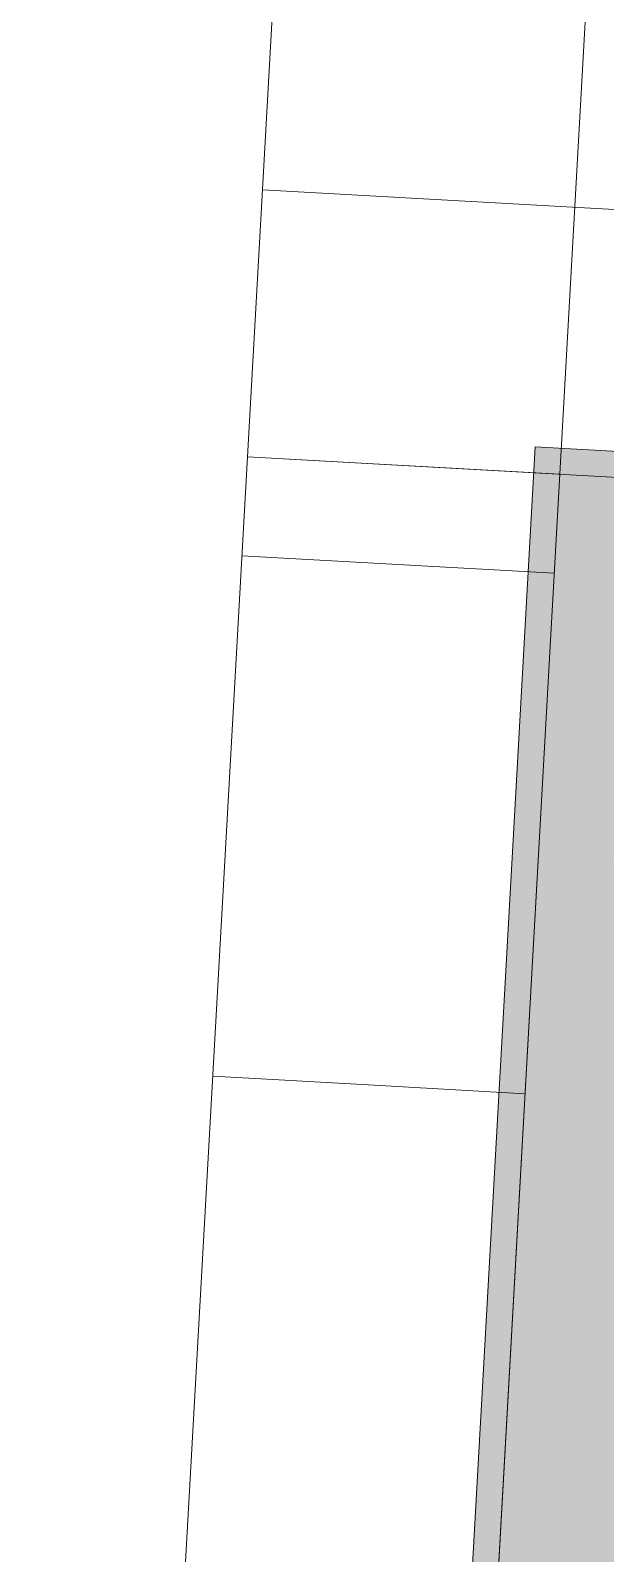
# Model space of a CAD drawing. Header units: metres. Extents: x -19025 to 34897, y -14024 to 26069.
# Drawn here: x -13196 to -12645, y 16704 to 18165 of the extents above; entities that cross this region are included whole.
import ezdxf
from ezdxf.enums import TextEntityAlignment as Align

# ---------------------------------------------------------------- set-up
doc = ezdxf.new("R2010")
doc.units = ezdxf.units.M
doc.header["$MEASUREMENT"] = 0
for name, color, linetype in [('11__100 Achsraster', 7, 'Continuous'), ('140 Bruestung Attika', 7, 'Continuous'), ('310 Dachkonstruktion massiv', 7, 'Continuous'), ('330 Dachdeckung', 7, 'Continuous')]:
    doc.layers.add(name, color=color, linetype=linetype)
doc.styles.add('ERSTELLTER_STIL_4', font='arialbd.ttf')
doc.linetypes.add('Grenze Bezirk', pattern='A,0,[2,22HAUS116_412 STG1 _ 2.DG_IndexB_2026-08-161.Shx,S=0.001587,R=0,X=0,Y=0],-0.25,0', length=0.25)

# ---------------------------------------------------------------- blocks, each defined once
blk = doc.blocks.new('*X608')
at = {"layer": '330 Dachdeckung', "color": 8, "linetype": 'Continuous', "lineweight": 5}
for p, q in [((-14.6009, 21.9556), (-14.7445, 21.9636)), ((-14.7445, 21.9636), (-14.6009, 21.9556)), ((-14.445, 21.9469), (-14.6009, 21.9556)), ((-14.6009, 21.9556), (-14.445, 21.9469)), ((-14.6289, 21.4564), (-14.7725, 21.4644)), ((-14.7725, 21.4644), (-14.6289, 21.4564)), ((-14.4729, 21.4476), (-14.6289, 21.4564)), ((-14.6289, 21.4564), (-14.4729, 21.4476))]:
    blk.add_line(p, q, dxfattribs=at)
blk = doc.blocks.new('Dachfläche_24_1', base_point=(-14.9472, 18.3486))
at = {"layer": '330 Dachdeckung', "color": 7, "linetype": 'Continuous', "lineweight": 13, "flags": 128}
blk.add_lwpolyline([(-14.9472, 18.3486), (-14.6476, 18.3318), (-14.4396, 22.042), (-14.7392, 22.0587)], close=True, dxfattribs=at)
at = {"layer": '330 Dachdeckung', "color": 7, "linetype": 'Continuous', "lineweight": 13}
blk.add_blockref('*X608', (0, 0), dxfattribs=at)
blk = doc.blocks.new('*X657')
at = {"layer": '310 Dachkonstruktion massiv', "color": 8, "linetype": 'Continuous', "lineweight": 5}
for p, q in [((-14.7247, 22.3146), (-14.2421, 22.2876)), ((-14.2421, 22.2876), (-14.7247, 22.3146))]:
    blk.add_line(p, q, dxfattribs=at)
blk = doc.blocks.new('Dachfläche_29_1', base_point=(-13.2152, 21.6128))
at = {"layer": '310 Dachkonstruktion massiv', "color": 7, "linetype": 'Continuous', "lineweight": 13, "flags": 128}
blk.add_lwpolyline([(-14.3973, 28.1581), (-14.7391, 22.0587), (-14.0402, 22.0195), (-14.0604, 21.6602), (-13.2152, 21.6128), (-12.8522, 28.0874)], close=True, dxfattribs=at)
at = {"layer": '310 Dachkonstruktion massiv', "color": 7, "linetype": 'Continuous', "lineweight": 13}
blk.add_blockref('*X657', (0, 0), dxfattribs=at)
blk = doc.blocks.new('Wand_196_1', base_point=(-12.9293, 21.757))
at = {"layer": '140 Bruestung Attika', "linetype": 'Continuous', "lineweight": 13, "true_color": 0xebebeb}
for points in [[(-14.4853, 21.674), (-14.0909, 21.6518), (-14.4632, 22.0683)], [(-14.4632, 22.0683), (-14.0909, 21.6518), (-14.0688, 22.0462)]]:
    blk.add_hatch(color=7, dxfattribs=at).paths.add_polyline_path(points)
at = {"layer": '140 Bruestung Attika', "color": 7, "linetype": 'Continuous', "lineweight": 13, "flags": 128}
for points in [[(-14.4632, 22.0683), (-14.4853, 21.674)], [(-12.9167, 21.9816), (-14.4632, 22.0683)]]:
    blk.add_lwpolyline(points, dxfattribs=at)
blk = doc.blocks.new('Wand_197_1', base_point=(-14.2511, 21.8311))
at = {"layer": '140 Bruestung Attika', "linetype": 'Continuous', "lineweight": 13, "true_color": 0xebebeb}
blk.add_hatch(color=7, dxfattribs=at).paths.add_polyline_path([(-14.4853, 21.674), (-14.722, 17.4507), (-14.3276, 17.4286), (-14.0909, 21.6518)])
at = {"layer": '140 Bruestung Attika', "color": 7, "linetype": 'Continuous', "lineweight": 13, "flags": 128}
blk.add_lwpolyline([(-14.4853, 21.674), (-14.7441, 17.0563)], dxfattribs=at)
blk = doc.blocks.new('Standard-Rastermarker_19')
at = {"layer": '11__100 Achsraster', "color": 8, "linetype": 'Grenze Bezirk', "lineweight": 5}
blk.add_line((1, 0), (10.5516, 0), dxfattribs=at)
at = {"layer": '11__100 Achsraster', "color": 8, "lineweight": 5, "style": 'ERSTELLTER_STIL_4'}
blk.add_attdef('AC_MarkerText_1', text='', height=0.2, rotation=3.2085, dxfattribs=at).set_placement((-0.2582, 0.0998), align=Align.TOP_CENTER)

msp = doc.modelspace()

# ---------------------------------------------------------------- block references
at = {"layer": '11__100 Achsraster', "color": 7, "linetype": 'Continuous', "lineweight": 18, "xscale": 1000, "yscale": 1000, "zscale": 1000, "rotation": 266.7914836001973}
msp.add_blockref('Standard-Rastermarker_19', (-12250.106, 25555.753), dxfattribs=at)
at = {"layer": '140 Bruestung Attika', "color": 7, "lineweight": 30, "xscale": 1000, "yscale": 1000, "zscale": 1000}
for name, p in [('Wand_196_1', (-11177.954, 17453.928)), ('Wand_197_1', (-12499.795, 17528.028))]:
    msp.add_blockref(name, p, dxfattribs=at)
at = {"layer": '310 Dachkonstruktion massiv', "color": 7, "linetype": 'Continuous', "lineweight": 13, "xscale": 1000, "yscale": 1000, "zscale": 1000}
msp.add_blockref('Dachfläche_29_1', (-11463.824, 17309.719), dxfattribs=at)
at = {"layer": '330 Dachdeckung', "color": 7, "linetype": 'Continuous', "lineweight": 13, "xscale": 1000, "yscale": 1000, "zscale": 1000}
msp.add_blockref('Dachfläche_24_1', (-13195.849, 14045.567), dxfattribs=at)

doc.saveas('drawing.dxf')
